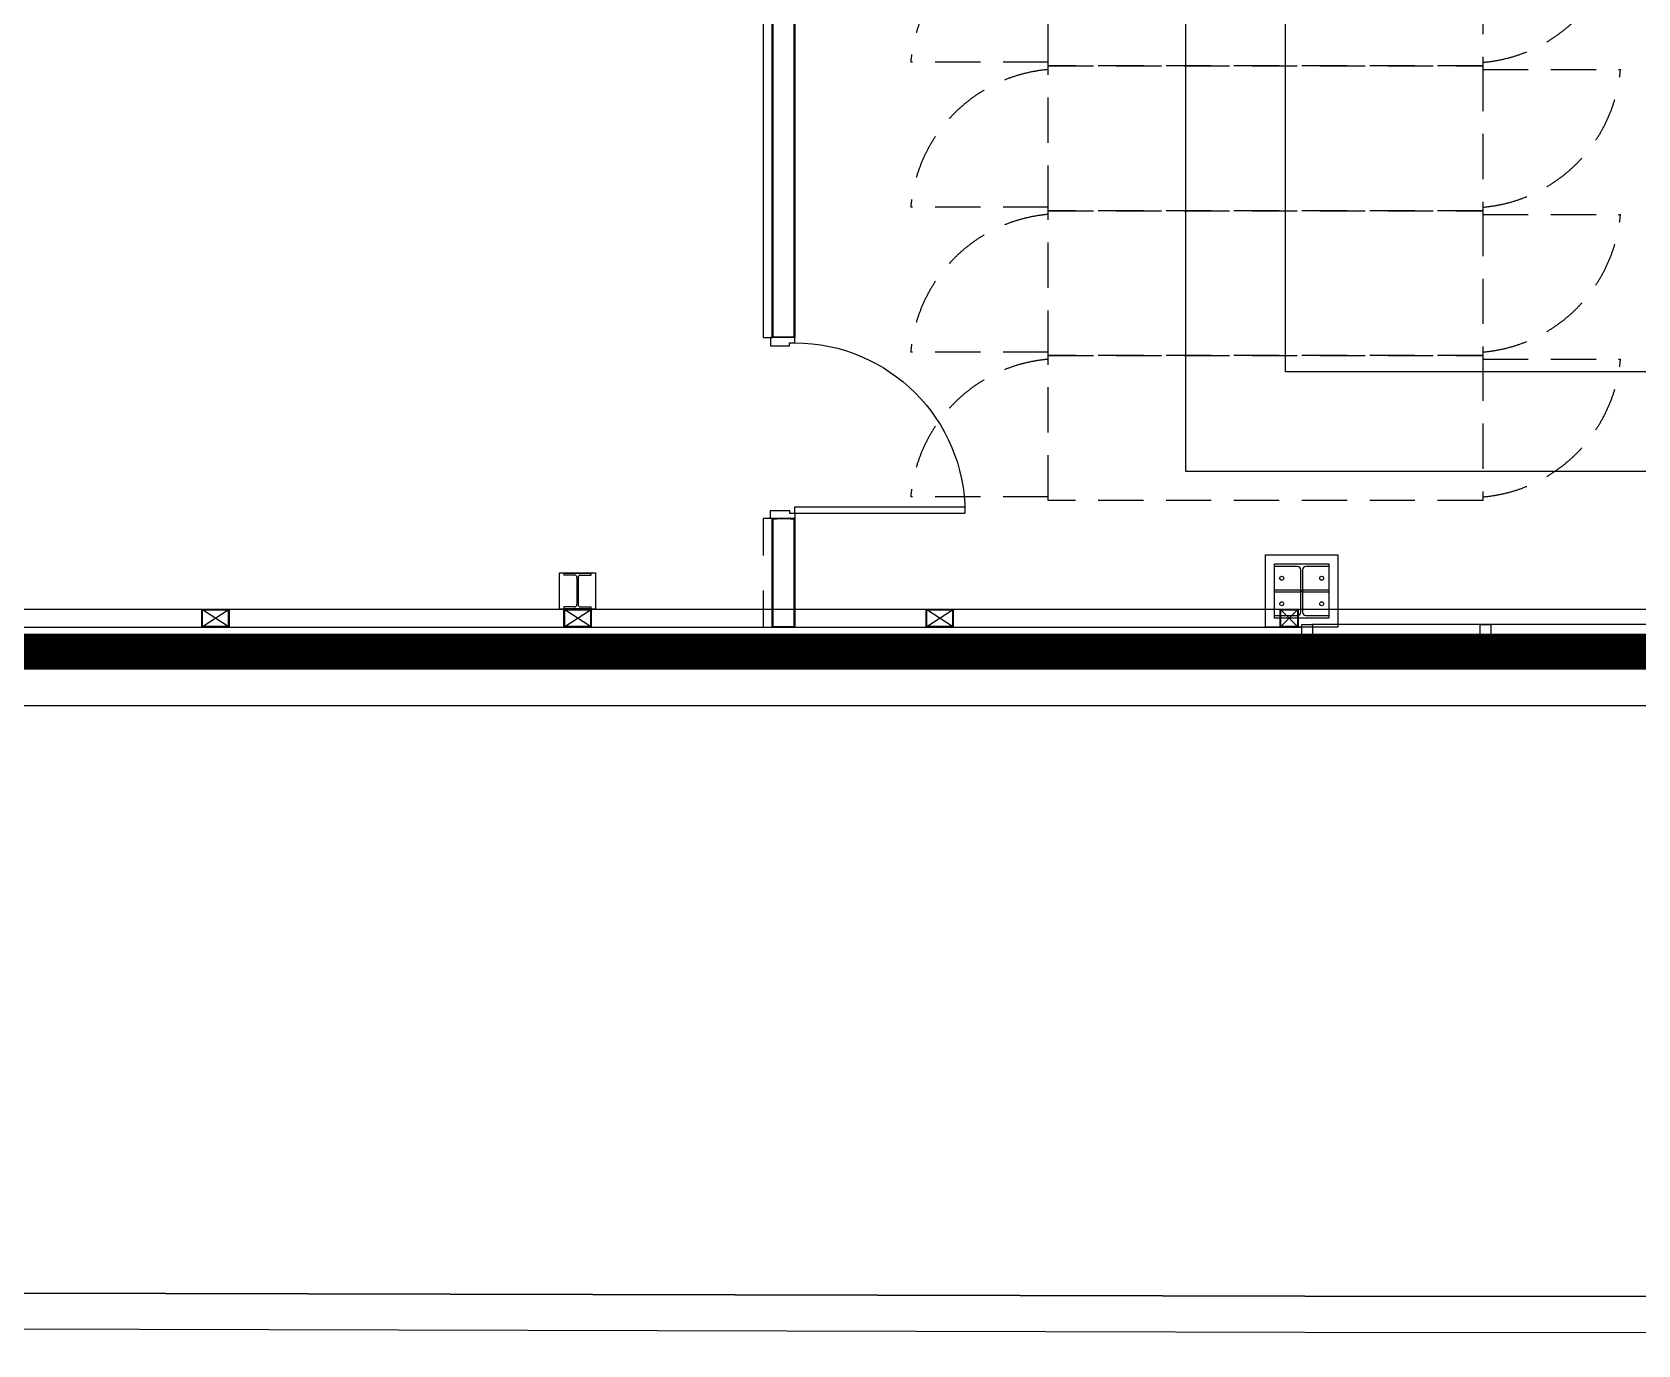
# Model space of a CAD drawing. Header units: millimetres. Extents: x 0 to 420500, y 0 to 297000.
# Drawn here: x 139692 to 148561, y 203247 to 210497 of the extents above; entities that cross this region are included whole.
import ezdxf

# ---------------------------------------------------------------- set-up
doc = ezdxf.new("R2010")
doc.units = ezdxf.units.MM
doc.header["$LTSCALE"] = 500
doc.linetypes.add('HID', pattern=[2.3, 1.5, -0.8])
doc.linetypes.add('HIDDEN', pattern=[0.375, 0.25, -0.125])
for name, color, linetype in [('AX', 2, 'Continuous'), ('BACK', 8, 'Continuous'), ('메탈판넬-2', 8, 'Continuous')]:
    doc.layers.add(name, color=color, linetype=linetype)

# ---------------------------------------------------------------- blocks, each defined once
blk = doc.blocks.new('D-1000')
at = {"layer": 'BACK'}
blk.add_line((30, 125), (30, 1065), dxfattribs=at)
for points in [[(30, 125), (65, 125), (65, 1065), (30, 1065)], [(0, -10), (45, -10), (45, -10), (45, -10), (45, 95), (30, 95), (30, 125), (0, 125), (0, -10)], [(1000, -10), (955, -10), (955, -10), (955, -10), (955, 95), (970, 95), (970, 125), (1000, 125), (1000, -10)]]:
    blk.add_lwpolyline(points, dxfattribs=at)
blk.add_arc((30, 125), 940, 0, 90, dxfattribs=at)
blk = doc.blocks.new('SQ-PIPE-100X100X4.5TS')
at = {"layer": 'BACK'}
for p, q in [((-71, 4), (71, 96)), ((71, 4), (-71, 96))]:
    blk.add_line(p, q, dxfattribs=at)
for points in [[(75, 0), (75, 100), (-75, 100), (-75, 0)], [(71, 4), (71, 96), (-71, 96), (-71, 4)]]:
    blk.add_lwpolyline(points, close=True, dxfattribs=at)
blk = doc.blocks.new('SQ-PIPE-100X100X4.5TP')
at = {"layer": 'BACK'}
for p, q in [((-96, 96), (-4, 4)), ((-4, 96), (-96, 4))]:
    blk.add_line(p, q, dxfattribs=at)
for points in [[(0, 100), (0, 0), (-100, 0), (-100, 100)], [(-4, 96), (-4, 4), (-96, 4), (-96, 96)]]:
    blk.add_lwpolyline(points, close=True, dxfattribs=at)
blk = doc.blocks.new('X-PIPE-1PL')
blk.add_blockref('SQ-PIPE-100X100X4.5TP', (23980, -43300))
at = {"layer": '메탈판넬-2', "xscale": -1}
for p in [(18000, -43300), (20000, -43300), (22000, -43300)]:
    blk.add_blockref('SQ-PIPE-100X100X4.5TS', p, dxfattribs=at)
blk = doc.blocks.new('1층 창문-1')
at = {"layer": 'BACK'}
for p, q in [((65500, 42615), (65560, 42615)), ((65500, 42465), (65500, 42615)), ((65560, 42615), (65560, 42489)), ((65560, 42489), (65500, 42489)), ((65530, 42489), (65530, 42465)), ((66515, 42488.4), (66515, 42464.4)), ((65530, 42465), (65500, 42465))]:
    blk.add_line(p, q, dxfattribs=at)
at = {"layer": 'BACK', "linetype": 'Continuous'}
blk.add_line((69500, 42615), (65560, 42615), dxfattribs=at)
at = {"layer": 'BACK', "linetype": 'Continuous', "ltscale": 2}
for p, q in [((65530, 42489), (69500, 42489)), ((65530, 42465), (69470, 42465))]:
    blk.add_line(p, q, dxfattribs=at)
at = {"layer": 'BACK'}
blk.add_lwpolyline([(66485, 42614.4), (66545, 42614.4), (66545, 42488.4), (66485, 42488.4)], close=True, dxfattribs=at)
blk = doc.blocks.new('EL-FR')
at = {"layer": 'BACK', "linetype": 'HIDDEN', "ltscale": 2}
for p, q in [((-8399.7, -10480), (-9159.7, -10480)), ((-5999.7, -10520), (-5239.7, -10520)), ((-8399.7, -11280), (-9159.7, -11280)), ((-5999.7, -11320), (-5239.7, -11320)), ((-8399.7, -12080), (-9159.7, -12080)), ((-5999.7, -12120), (-5239.7, -12120)), ((-8399.7, -12880), (-9159.7, -12880))]:
    blk.add_line(p, q, dxfattribs=at)
for points in [[(-5999.7, -9700), (-5999.7, -10500), (-8399.7, -10500), (-8399.7, -9700)], [(-5999.7, -11300), (-8399.7, -11300), (-8399.7, -10500), (-5999.7, -10500)], [(-5999.7, -12100), (-8399.7, -12100), (-8399.7, -11300), (-5999.7, -11300)], [(-5999.7, -12900), (-8399.7, -12900), (-8399.7, -12100), (-5999.7, -12100)]]:
    blk.add_lwpolyline(points, close=True, dxfattribs=at)
for centre, start, end in [((-8328.7, -10551), 94.88242, 175.11758), ((-6070.7, -9649), 274.88242, 355.11758), ((-8328.7, -11351), 94.88242, 175.11758), ((-6070.7, -10449), 274.88242, 355.11758), ((-8328.7, -12151), 94.88242, 175.11758), ((-6070.7, -11249), 274.88242, 355.11758), ((-8328.7, -12951), 94.88242, 175.11758), ((-6070.7, -12049), 274.88242, 355.11758)]:
    blk.add_arc(centre, 834, start, end, dxfattribs=at)
blk = doc.blocks.new('지상1층 장비')
at = {"layer": 'BACK', "linetype": 'HID'}
blk.add_blockref('EL-FR', (72500, 56200), dxfattribs=at)
blk = doc.blocks.new('*U728')
for p, q in [((59, 185), (0, 185)), ((91, 185), (150, 185)), ((72, 172), (72, 22)), ((78, 172), (78, 22)), ((59, 9), (0, 9)), ((91, 9), (150, 9))]:
    blk.add_line(p, q)
for points in [[(150, 185), (150, 194), (0, 194), (0, 185)], [(0, 9), (0, 0), (150, 0), (150, 9)]]:
    blk.add_lwpolyline(points)
for centre, start, end in [((59, 172), 0, 90), ((91, 172), 90, 180), ((59, 22), 270, 0), ((91, 22), 180, 270)]:
    blk.add_arc(centre, 13, start, end)
blk = doc.blocks.new('S-WC1')
at = {"layer": 'BACK'}
blk.add_lwpolyline([(-100, 100), (100, 100), (100, -100), (-100, -100)], close=True, dxfattribs=at)
blk.add_blockref('*U728', (-75, -97), dxfattribs=at)
blk = doc.blocks.new('S-SC12B')
at = {"layer": 'BACK'}
for points in [[(-200, 200), (200, 200), (200, -200), (-200, -200)], [(-150, 150), (150, 150), (150, -150), (-150, -150)], [(-150, 6), (-5, 6), (-5, -6), (-150, -6)], [(5, 6), (150, 6), (150, -6), (5, -6)]]:
    blk.add_lwpolyline(points, close=True, dxfattribs=at)
blk.add_lwpolyline([(-150, -150), (-150, -135), (-23, -135, 0.414214), (-5, -117), (-5, 117, 0.414214), (-23, 135), (-150, 135), (-150, 150), (150, 150), (150, 135), (23, 135, 0.414214), (5, 117), (5, -117, 0.414214), (23, -135), (150, -135), (150, -150)], format="xyb", close=True, dxfattribs=at)
for centre in [(-110, 70.5), (110, 70.5), (-110, -70.5), (110, -70.5)]:
    blk.add_circle(centre, 11, dxfattribs=at)

msp = doc.modelspace()

# ---------------------------------------------------------------- linework, layer by layer
at = {"layer": 'AX', "color": 6, "linetype": 'HID', "const_width": 200}
msp.add_lwpolyline([(122269.4, 250945.3), (194439.4, 250945.3), (194439.4, 236875.3), (197139.4, 236875.3), (197139.4, 229360.3), (194439.4, 229360.3), (194439.4, 207075.3), (158604.4, 207075.3), (158604.4, 206175.3), (153604.4, 206175.3), (153604.4, 207075.3), (134604.4, 207075.3), (134604.4, 206175.3), (129604.4, 206175.3), (129604.4, 207075.3), (122269.4, 207075.3), (122269.4, 250945.3)], dxfattribs=at)
at = {"layer": 'BACK'}
for p, q in [((134394.4, 207310.3), (153204.4, 207310.3)), ((134104.4, 207210.3), (146704.4, 207210.3)), ((146704.4, 207075.3), (146704.4, 207210.3)), ((134104.4, 207075.3), (148204.4, 207075.3))]:
    msp.add_line(p, q, dxfattribs=at)
msp.add_lwpolyline([(112244.2, 203517.9), (120641.9, 203493.7), (130681.2, 203493.1), (132434.3, 203446.7), (138852.8, 203534.7), (146721.1, 203515.7), (155383.8, 203509.3), (158576.7, 203523.1), (166482.8, 203614.4), (175348.4, 203623.6), (182641.8, 203696.2), (189134.9, 203729.7), (190105.8, 203876.5), (196762.4, 206443.8, 0.271364), (200211.1, 211401.3), (200563.5, 215525.4), (200552.6, 221261.3), (200565, 239423.5), (200560.9, 246030.2), (200299, 251072.6), (200486.4, 255535.2)], format="xyb", dxfattribs=at)
for points in [[(143779.4, 220810.3), (143904.4, 220810.3), (143904.4, 208810.3), (143779.4, 208810.3), (143779.4, 220810.3)], [(143804.4, 220810.3), (143804.4, 220806.3), (143783.4, 220806.3), (143783.4, 208814.3), (143900.4, 208814.3), (143900.4, 220806.3), (143879.4, 220806.3), (143879.4, 220810.3)], [(143604.4, 210700.3), (143604.4, 210685.3), (143729.4, 210685.3), (143729.4, 208810.3), (143779.4, 208810.3)], [(143779.4, 207810.3), (143729.4, 207810.3), (143729.4, 207607.3)], [(143779.4, 207810.3), (143904.4, 207810.3), (143904.4, 207210.3), (143779.4, 207210.3), (143779.4, 207810.3)], [(143804.4, 207810.3), (143804.4, 207806.3), (143783.4, 207806.3), (143783.4, 207214.3), (143900.4, 207214.3), (143900.4, 207806.3), (143879.4, 207806.3), (143879.4, 207810.3)], [(143729.4, 207413.3), (143729.4, 207210.3)], [(194239.4, 205270.7), (190105.8, 203676.5), (189134.9, 203529.7), (182641.8, 203496.2), (175348.4, 203423.6), (166482.8, 203414.4), (158576.7, 203323.1), (155383.8, 203309.3), (146721.1, 203315.7), (138852.8, 203334.7), (132434.3, 203246.7), (130681.2, 203293.1), (120641.9, 203293.7)], [(154104.4, 203510.2), (146721.4, 203515.7), (138851.7, 203534.7), (134104.4, 203469.6)]]:
    msp.add_lwpolyline(points, dxfattribs=at)
for points in [[(146064.4, 219570.3), (151664.4, 219570.3), (151664.4, 208070.3), (146064.4, 208070.3)], [(146614.4, 219020.3), (151114.4, 219020.3), (151114.4, 208620.3), (146614.4, 208620.3)], [(134104.4, 207075.5), (154104.4, 207075.5), (154104.4, 206775.5), (134104.4, 206775.5)]]:
    msp.add_lwpolyline(points, close=True, dxfattribs=at)

# ---------------------------------------------------------------- block references
for name, p in [('1층 창문-1', (81204.4, 164610.3)), ('X-PIPE-1PL', (122704.4, 250510.3)), ('지상1층 장비', (81204.4, 164610.3)), ('EL-FR', (153704.4, 220810.3)), ('S-SC12B', (146704.4, 207410.3)), ('S-WC1', (142704.4, 207410.3))]:
    msp.add_blockref(name, p, dxfattribs=at)
at = {"layer": 'BACK', "xscale": -1, "rotation": 270}
msp.add_blockref('D-1000', (143779.4, 207810.3), dxfattribs=at)

doc.saveas('drawing.dxf')
